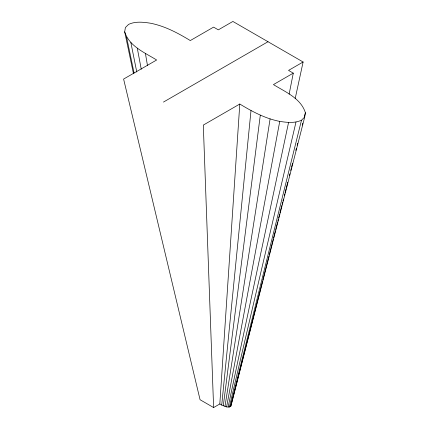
<?xml version="1.0" encoding="UTF-8"?>
<svg xmlns="http://www.w3.org/2000/svg" width="429" height="429" viewBox="0 0 429 429"><rect width="100%" height="100%" fill="white"/><g stroke="black" fill="none" stroke-linecap="round" stroke-linejoin="round"><path stroke-width="0.64" d="M124.694 31.832C129.145 46.311 144.809 52.638 156.644 59.996L123.606 79.07L200.064 399.726L213.615 407.55L219.82 403.968L239.79 104.027C252.236 111.588 265.304 118.576 279.735 121.396C286.947 122.496 294.653 123.396 301.49 120.217L304.703 117.042L305.394 112.757C300.944 98.279 285.28 91.951 273.445 84.593L293.286 73.139L288.545 70.404L303.11 61.996L232.883 21.45L218.318 29.858L213.578 27.124L190.299 40.562C177.853 33.001 164.784 26.013 150.354 23.193C143.141 22.094 135.435 21.193 128.598 24.373L125.386 27.547L124.694 31.832L133.499 73.783M304.703 117.042L230.85 406.183L229.37 407.035L226.609 406.923L221.723 405.073L251.008 110.505M223.3 405.872L260.29 115.203M224.968 406.499L270.093 118.919M230.85 406.183L262.489 281.494M226.609 406.923L279.735 121.396M289.13 94.144L293.286 73.139M228.11 407.105L288.567 122.474M295.179 98.616L303.11 61.996M229.37 407.035L295.989 122.072M230.309 406.724L301.49 120.217M262.821 280.196L268.924 256.183M269.256 254.885L273.219 239.312M273.546 238.015L275.364 230.872M275.691 229.574L277.509 222.436M277.836 221.139L278.33 219.192M278.662 217.894L279.654 214.001M279.981 212.704L281.799 205.566M282.126 204.263L282.625 202.316M282.952 201.019L283.446 199.072M284.271 195.828L284.77 193.881M285.097 192.583L286.089 188.69M286.416 187.393L287.741 182.202M289.387 175.708L289.886 173.761M290.712 170.517L291.205 168.57M291.532 167.272L292.524 163.379M295.828 150.397L296.321 148.45M297.147 145.206L297.64 143.259M302.263 125.086L302.756 123.139M304.408 116.65L305.394 112.757M163.454 102.081L267.996 41.726M239.79 104.027L203.308 125.086L213.615 407.55M219.82 403.968L221.723 405.073M126.555 36.932L134.068 73.021M130.85 42.498L136.776 72.024M137.285 48.155L141.248 69.225M145.426 53.518L147.453 65.396"/></g></svg>
